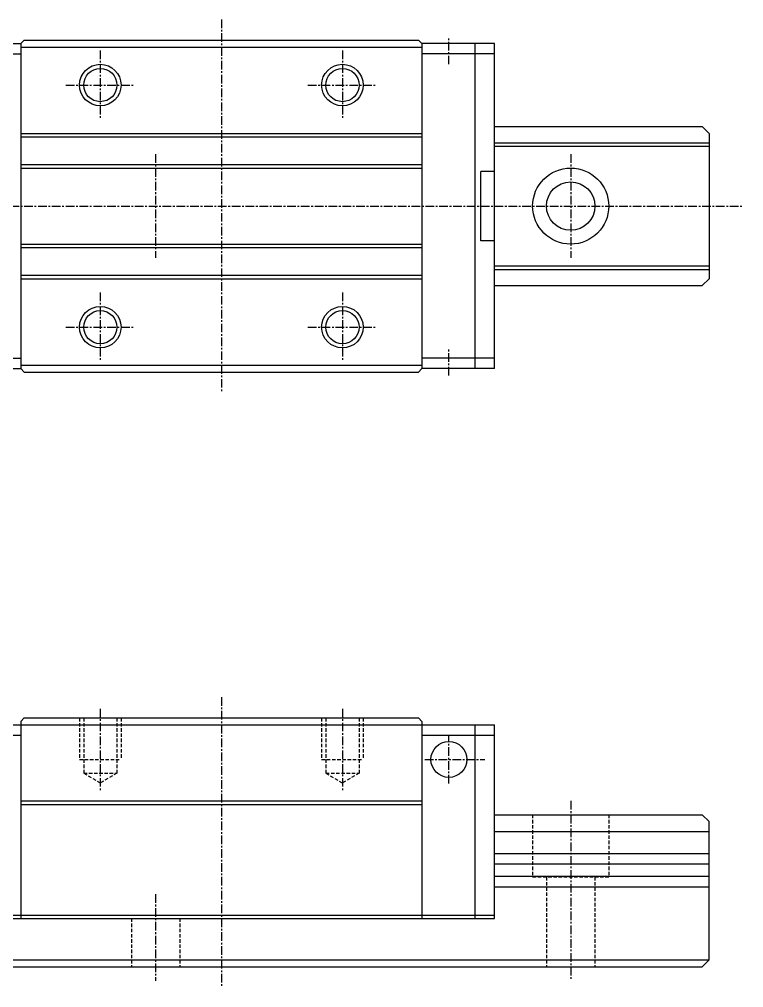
# Model space of a CAD drawing. Extents: x 10 to 320, y 10 to 176.
# Drawn here: x 215.3 to 320, y 36 to 176 of the extents above; entities that cross this region are included whole.
import ezdxf

# ---------------------------------------------------------------- set-up
doc = ezdxf.new("R2010")
doc.units = 0
doc.linetypes.add('CENTER', pattern=[2, 1.25, -0.25, 0.25, -0.25])
doc.linetypes.add('DASHED', pattern=[0.75, 0.5, -0.25])
doc.layers.get('0').update_dxf_attribs({"linetype": 'CONTINUOUS'})
doc.layers.add('CENTER', color=1, linetype='CENTER')

msp = doc.modelspace()

# ---------------------------------------------------------------- linework, layer by layer
at = {"color": 7, "linetype": 'CONTINUOUS'}
for p, q in [((205, 172.5), (215.5, 172.5)), ((215.5, 172.5), (216, 173)), ((215.5, 172.5), (215.5, 125.5)), ((216, 173), (273, 173)), ((273, 173), (273.5, 172.5)), ((273.5, 172.5), (273.5, 125.5)), ((284, 172.5), (273.5, 172.5)), ((281.2, 125.5), (281.2, 172.5)), ((284, 125.5), (284, 172.5)), ((205, 171), (215.5, 171)), ((215.5, 172), (273.5, 172)), ((284, 171), (273.5, 171)), ((284, 160.5), (314, 160.5)), ((315, 159.5), (314, 160.5)), ((215.5, 159.5), (273.5, 159.5)), ((215.5, 159), (273.5, 159)), ((315, 159.5), (315, 138.5)), ((284, 158.16), (315, 158.16)), ((284, 157.66), (315, 157.66)), ((215.5, 155), (273.5, 155)), ((215.5, 154.5), (273.5, 154.5)), ((282, 144), (282, 154)), ((284, 154), (282, 154)), ((215.5, 143.5), (273.5, 143.5)), ((215.5, 143), (273.5, 143)), ((284, 144), (282, 144)), ((284, 140.34), (315, 140.34)), ((215.5, 139), (273.5, 139)), ((284, 139.84), (315, 139.84)), ((215.5, 138.5), (273.5, 138.5)), ((284, 137.5), (314, 137.5)), ((315, 138.5), (314, 137.5)), ((205, 127), (215.5, 127)), ((215.5, 126), (273.5, 126)), ((284, 127), (273.5, 127)), ((205, 125.5), (215.5, 125.5)), ((215.5, 125.5), (216, 125)), ((216, 125), (273, 125)), ((273, 125), (273.5, 125.5)), ((284, 125.5), (273.5, 125.5)), ((215.5, 74.5), (216, 75)), ((215.5, 74.5), (215.5, 46)), ((216, 75), (273, 75)), ((273, 75), (273.5, 74.5)), ((273.5, 74.5), (273.5, 46)), ((205, 74), (215.5, 74)), ((215.5, 74), (273.5, 74)), ((273.5, 74), (284, 74)), ((281.2, 46), (281.2, 74)), ((284, 46), (284, 74)), ((205, 72.5), (215.5, 72.5)), ((273.5, 72.5), (284, 72.5)), ((215.5, 63), (273.5, 63)), ((215.5, 62.5), (273.5, 62.5)), ((284, 61), (314, 61)), ((314, 61), (315, 60)), ((315, 40), (315, 60)), ((284, 58.59), (315, 58.59)), ((284, 55.41), (315, 55.41)), ((284, 53.9), (315, 53.9)), ((284, 52.1), (315, 52.1)), ((284, 50.59), (315, 50.59)), ((205, 46.5), (215.5, 46.5)), ((215.5, 46.5), (273.5, 46.5)), ((273.5, 46.5), (284, 46.5)), ((205, 46), (215.5, 46)), ((215.5, 46), (273.5, 46)), ((273.5, 46), (284, 46)), ((95, 40), (315, 40)), ((314, 39), (315, 40)), ((96, 39), (314, 39))]:
    msp.add_line(p, q, dxfattribs=at)
at = {"color": 3, "linetype": 'DASHED'}
for p, q in [((224, 75), (224, 69)), ((224.6, 75), (224.6, 67)), ((229.4, 75), (229.4, 67)), ((230, 75), (230, 69)), ((259, 75), (259, 69)), ((259.6, 75), (259.6, 67)), ((264.4, 75), (264.4, 67)), ((265, 75), (265, 69)), ((224, 69), (230, 69)), ((259, 69), (265, 69)), ((224.6, 67), (227, 65.61)), ((224.6, 67), (229.4, 67)), ((229.4, 67), (227, 65.61)), ((259.6, 67), (262, 65.61)), ((259.6, 67), (264.4, 67)), ((264.4, 67), (262, 65.61)), ((289.5, 61), (289.5, 52)), ((300.5, 61), (300.5, 52)), ((289.5, 52), (300.5, 52)), ((291.5, 52), (291.5, 39)), ((298.5, 52), (298.5, 39)), ((231.5, 46), (231.5, 39)), ((238.5, 46), (238.5, 39))]:
    msp.add_line(p, q, dxfattribs=at)
at = {"color": 3, "linetype": 'CONTINUOUS'}
for centre in [(227, 166.5), (262, 166.5), (227, 131.5), (262, 131.5)]:
    msp.add_circle(centre, 3, dxfattribs=at)
at = {"color": 7, "linetype": 'CONTINUOUS'}
for centre, radius in [((227, 166.5), 2.4), ((262, 166.5), 2.4), ((295, 149), 5.5), ((295, 149), 3.5), ((227, 131.5), 2.4), ((262, 131.5), 2.4), ((277.4, 69), 2.6)]:
    msp.add_circle(centre, radius, dxfattribs=at)
at = {"layer": 'CENTER', "color": 1, "linetype": 'CENTER'}
for p, q in [((244.5, 176), (244.5, 122)), ((277.4, 169.5), (277.4, 173.5)), ((227, 171.5), (227, 161.5)), ((262, 171.5), (262, 161.5)), ((222, 166.5), (232, 166.5)), ((257, 166.5), (267, 166.5)), ((235, 156.5), (235, 141.5)), ((295, 156.5), (295, 141.5)), ((92, 149), (320, 149)), ((227, 136.5), (227, 126.5)), ((262, 136.5), (262, 126.5)), ((222, 131.5), (232, 131.5)), ((257, 131.5), (267, 131.5)), ((277.4, 124.5), (277.4, 128.5)), ((244.5, 78), (244.5, 36)), ((227, 76.31), (227, 64.31)), ((262, 76.31), (262, 64.31)), ((277.4, 65.5), (277.4, 72.5)), ((273.9, 69), (282.58, 69)), ((295, 63), (295, 37)), ((235, 49.5), (235, 37))]:
    msp.add_line(p, q, dxfattribs=at)

doc.saveas('drawing.dxf')
